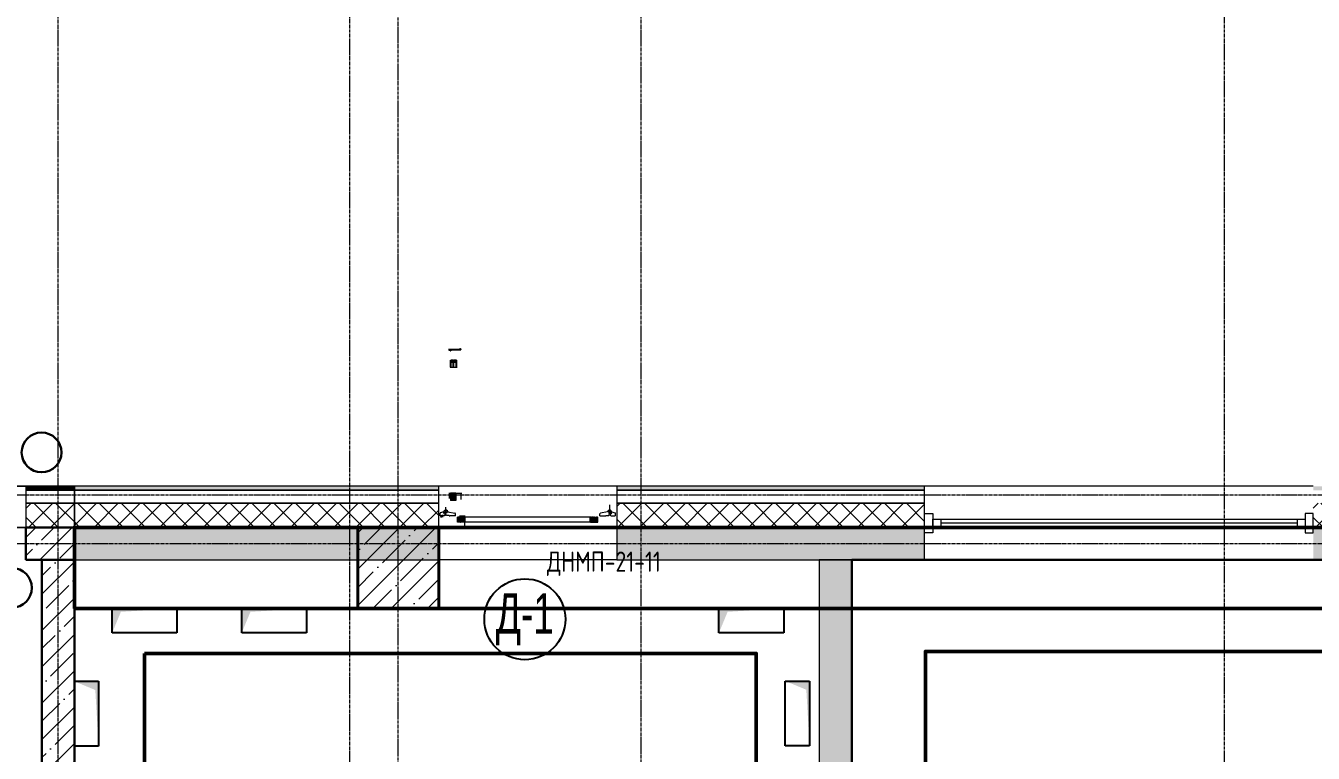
# Model space of a CAD drawing. Header units: millimetres. Extents: x -7155 to 483283, y -227682 to 148426.
# Drawn here: x 4000 to 11950, y 99205 to 103700 of the extents above; entities that cross this region are included whole.
import ezdxf
from ezdxf.enums import TextEntityAlignment as Align

# ---------------------------------------------------------------- set-up
doc = ezdxf.new("R2010")
doc.units = ezdxf.units.MM
for name, pattern in [('CENTER', [50.8, 31.75, -6.35, 6.35, -6.35]), ('CENTER2', [28.575, 19.05, -3.175, 3.175, -3.175]), ('HIDDEN2', [4.7625, 3.175, -1.5875])]:
    doc.linetypes.add(name, pattern=pattern)
doc.layers.get('Defpoints').update_dxf_attribs({"color": 140})
for name, color, linetype in [('001', 7, 'Continuous'), ('CENTER', 1, 'CENTER'), ('АР_Двери марка', 7, 'Continuous')]:
    doc.layers.add(name, color=color, linetype=linetype)
for name, color, linetype, lineweight in [('A-Wall-Open', 8, 'Continuous', 0), ('A-Wall_Материал_Газоблок_Контур', 250, 'Continuous', 0), ('Al', 59, 'Continuous', 13), ('Cen', 1, 'CENTER2', 13), ('DIM', 5, 'Continuous', 9), ('KONT', 7, 'Continuous', 35), ('OSN', 7, 'Continuous', 0), ('АР_Колонны', 70, 'Continuous', 30), ('АР_Окна', 4, 'Continuous', 5), ('АР_Стены ЖБ', 7, 'Continuous', 30), ('АР_Стены ПЕНОблок', 52, 'Continuous', 20), ('АР_Стены_Стекло', 4, 'Continuous', 13), ('АР_Тонкая', 254, 'Continuous', 5), ('АР_Утеплитель', 31, 'Continuous', 0), ('АР_Штриховка', 8, 'Continuous', 0), ('Витражные конструкции', 252, 'Continuous', 15), ('Штриховка', 7, 'Continuous', 30)]:
    doc.layers.add(name, color=color, linetype=linetype, lineweight=lineweight)
for name, color, linetype, lineweight, true_color in [('АР_Оси_РД_100', 7, 'Continuous', 0, 0x525252), ('РД_Оси_100', 7, 'Continuous', 0, 0x525252), ('СКУД', 7, 'Continuous', 0, 0xff1a1a)]:
    doc.layers.add(name, color=color, linetype=linetype, lineweight=lineweight, true_color=true_color)
doc.layers.add('КР_Балки-0.5', color=60, linetype='Continuous', lineweight=50, plot=False)
doc.layers.add('РД_Витраж_проем', color=80, linetype='Continuous', lineweight=0, plot=False)
doc.styles.add('Arial_Narrow_08', font='ARIALN.TTF', dxfattribs={"width": 0.8})
doc.styles.add('DIM', font='simplex.shx', dxfattribs={"width": 0.75})

# ---------------------------------------------------------------- blocks, each defined once
blk = doc.blocks.new('СОШ_2200_АР_ОСИ_М100_28.05.24')
at = {"layer": 'АР_Оси_РД_100', "linetype": 'CENTER2'}
blk.add_line((4200, -6155), (4200, 139938.679), dxfattribs=at)
for points in [[(5849.555, 139938.679), (6000, 139538.679), (6000, -6194.559)], [(6300, -6195.83), (6300, 139538.679), (6450, 139938.679)], [(7800, -6155), (7800, 139938.679)], [(11400, 139938.679), (11400, -6155)], [(119910, 100950), (119410, 100800), (-5454.958, 100800), (-5954.958, 100950)], [(119910, 100350), (119410, 100500), (-5454.958, 100500), (-5954.958, 100350)]]:
    blk.add_lwpolyline(points, dxfattribs=at)
blk = doc.blocks.new('01022_sp32mm')
at = {"layer": 'DIM'}
h = blk.add_hatch(dxfattribs=at)
h.set_pattern_fill('GLASS', color=256, scale=4.1, style=0)
h.set_pattern_definition([(45, (-2825.8216, -1233.269), (5e-16, 5.7982756), [4.1, -4.1]), (45, (-2823.792, -1232.3998), (5e-16, 5.7982756), [1.64, -6.56]), (45, (-2826.1127, -1232.3998), (5e-16, 5.7982756), [1.64, -6.56])])
h.paths.add_polyline_path([(44.1, 0), (10.9, 0), (12.9, -1, -1), (12.7, -1.5), (9.8, 0), (8.3, 0), (8, -0.4, -0.236068), (7.8, -0.5, -0.236068), (7.6, -0.4), (7.3, 0), (6.3, 0), (6, -0.4, -0.236068), (5.8, -0.5, -0.236068), (5.6, -0.4), (5.3, 0), (4.3, 0), (4, -0.4, -0.236068), (3.8, -0.5, -0.236068), (3.6, -0.4), (3.3, 0), (2.3, 0), (2, -0.4, -0.236068), (1.8, -0.5, -0.236068), (1.6, -0.4), (1.3, 0), (0, 0), (0, -5), (44.1, -5)])
h = blk.add_hatch(dxfattribs=at)
h.set_pattern_fill('GLASS', color=256, scale=4.1, style=0)
h.set_pattern_definition([(45, (-2825.8216, -1246.269), (5e-16, 5.7982756), [4.1, -4.1]), (45, (-2823.792, -1245.3998), (5e-16, 5.7982756), [1.64, -6.56]), (45, (-2826.1127, -1245.3998), (5e-16, 5.7982756), [1.64, -6.56])])
h.paths.add_polyline_path([(44.1, -13), (10.9, -13), (12.9, -14, -1), (12.7, -14.5), (9.8, -13), (8.3, -13), (8, -13.4, -0.236068), (7.8, -13.5, -0.236068), (7.6, -13.4), (7.3, -13), (6.3, -13), (6, -13.4, -0.236068), (5.8, -13.5, -0.236068), (5.6, -13.4), (5.3, -13), (4.3, -13), (4, -13.4, -0.236068), (3.8, -13.5, -0.236068), (3.6, -13.4), (3.3, -13), (2.3, -13), (2, -13.4, -0.236068), (1.8, -13.5, -0.236068), (1.6, -13.4), (1.3, -13), (0, -13), (0, -18), (44.1, -18)])
h = blk.add_hatch(dxfattribs=at)
h.set_pattern_fill('GLASS', color=256, scale=4.1, style=0)
h.set_pattern_definition([(45, (-2825.8216, -1260.269), (5e-16, 5.7982756), [4.1, -4.1]), (45, (-2823.792, -1259.3998), (5e-16, 5.7982756), [1.64, -6.56]), (45, (-2826.1127, -1259.3998), (5e-16, 5.7982756), [1.64, -6.56])])
h.paths.add_polyline_path([(44.1, -27), (10.9, -27), (12.9, -28, -1), (12.7, -28.5), (9.8, -27), (8.3, -27), (8, -27.4, -0.236068), (7.8, -27.5, -0.236068), (7.6, -27.4), (7.3, -27), (6.3, -27), (6, -27.4, -0.236068), (5.8, -27.5, -0.236068), (5.6, -27.4), (5.3, -27), (4.3, -27), (4, -27.4, -0.236068), (3.8, -27.5, -0.236068), (3.6, -27.4), (3.3, -27), (2.3, -27), (2, -27.4, -0.236068), (1.8, -27.5, -0.236068), (1.6, -27.4), (1.3, -27), (0, -27), (0, -32), (44.1, -32)])
for p, q in [((44.1, 0), (0, 0)), ((0, 0), (0, -5)), ((44.1, -5), (0, -5)), ((0, -5), (0, -13)), ((0, -13), (0, -18)), ((44.1, -13), (0, -13)), ((0, -18), (0, -26)), ((44.1, -18), (0, -18)), ((0, -26), (0, -32)), ((44.1, -26), (0, -26)), ((44.1, -32), (0, -32)), ((12, -5), (12, -13)), ((12, -18), (12, -26))]:
    blk.add_line(p, q)
at = {"layer": 'CENTER'}
blk.add_line((44.1, 0), (44.1, -32), dxfattribs=at)
at = {"layer": 'DIM'}
for p, q in [((12, -5), (0, -13)), ((0, -5), (12, -13)), ((0, -18), (12, -26)), ((12, -18), (0, -26))]:
    blk.add_line(p, q, dxfattribs=at)
blk = doc.blocks.new('petlia_dv')
for p, q in [((-59.9, 22), (-59.9, 11)), ((-59.9, 22), (-24.3, 22)), ((-59.9, 11), (-59.7, 11)), ((-59.7, 11), (-59.7, 9.4)), ((-12.5, -2.6), (-55.6, 4.4)), ((-20.9, 22), (-24.3, 22)), ((-20.9, 22), (-20.9, 19)), ((-20.9, 19), (-4.9, 19)), ((-4.9, 19), (-0.2, 13.4)), ((-4.9, 19), (-2.7, 16.3)), ((7.9, 19), (-1.3, 14.8)), ((-0.2, 13.4), (5.5, 13.3)), ((5.5, 13.3), (5.5, 12.4)), ((5.9, 12.3), (5.5, 12.4)), ((7.9, 22), (32.5, 22)), ((7.9, 22), (7.9, 19)), ((12.5, 4.5), (12.5, -4.5)), ((12.5, -2), (33.9, 3.8)), ((35.9, 22), (32.5, 22)), ((35.9, 7), (35.4, 7)), ((35.4, 7), (35.4, 5.7)), ((35.9, 22), (35.9, 7)), ((-12.5, -2.6), (-12.5, -4.5)), ((4.5, -12.5), (-4.5, -12.5)), ((-4.5, -12.5), (4.5, -12.5)), ((12.5, -2.4), (12.5, -4.5))]:
    blk.add_line(p, q)
for radius in [6, 5]:
    blk.add_circle((0, 0), radius)
for centre, radius, start, end in [((-54.7, 9.4), 5, 180, 260), ((4.5, 4.5), 8, 0, 80), ((33.4, 5.7), 2, 285, 0), ((-4.5, -4.5), 8, 180, 270), ((-4.5, -4.5), 8, 180, 270), ((4.5, -4.5), 8, 270, 0), ((4.5, -4.5), 8, 270, 0)]:
    blk.add_arc(centre, radius, start, end)
at = {"layer": '001'}
blk.add_line((-12.5, -2.5), (-12.5, -4.5), dxfattribs=at)
at = {"layer": 'Cen', "ltscale": 0.5}
blk.add_line((3.2, 0), (-3.2, 0), dxfattribs=at)
at = {"layer": 'Cen', "ltscale": 0.3}
blk.add_line((0, 3.2), (0, -2.8), dxfattribs=at)
blk = doc.blocks.new('дверь 72 в проем')
at = {"xscale": -1}
blk.add_blockref('01022_sp32mm', (-124.2, -33), dxfattribs=at)
at = {"layer": 'OSN'}
blk.add_blockref('petlia_dv', (-51.3, -94), dxfattribs=at)
blk = doc.blocks.new('дверь 72 открытая створка в проем')
for p, q in [((130.8, 0), (168.3, 0)), ((135.9, -72), (168.3, -72)), ((73.3, -178.6), (73.3, -211)), ((145.3, -173.5), (145.3, -211))]:
    blk.add_line(p, q)
at = {"layer": 'Cen', "linetype": 'CENTER', "ltscale": 5}
for p, q in [((168.3, 4), (168.3, -74.8)), ((149.3, -211), (70.5, -211))]:
    blk.add_line(p, q, dxfattribs=at)
at = {"layer": 'KONT', "ltscale": 10}
for p in [(18.9, -70.3), (34.9, -70.3)]:
    blk.add_line(p, (26.9, -70.3), dxfattribs=at)
blk.add_blockref('01022_sp32mm', (124.2, -33))
at = {"rotation": 270}
blk.add_blockref('01022_sp32mm', (112.3, -166.9), dxfattribs=at)
at = {"layer": 'OSN', "xscale": -1}
blk.add_blockref('petlia_dv', (51.3, -94), dxfattribs=at)
blk = doc.blocks.new('ТПУ-45.02')
at = {"elevation": 0}
blk.add_lwpolyline([(-2, 2.5, -0.916659), (-1.5, 2.4), (-1.5, 1.4, -0.398231), (-1.6, 1.3), (-1.9, 1.3, 0.668179), (-2.1, 0.9), (-1.3, 0.1, 0.198912), (-1.1, 0), (1.2, 0, 0.198912), (1.3, 0.1), (2.1, 0.9, 0.668179), (2, 1.3), (1.6, 1.3, -0.414214), (1.5, 1.4), (1.5, 2.4, -0.904069), (2, 2.5), (3.3, 2.5, 0.414214), (3.5, 2.7), (3.5, 3.1, 0.327426), (3.3, 3.4), (-1, 4.3, 0.167079), (-1.2, 4.3, -0.978527), (-1.6, 4.8, 0.140808), (-1.5, 4.9), (-1, 6.4, -0.301775), (-0.8, 6.6, -0.191208), (1.6, 6.3, -0.2528), (1.7, 6.1, 0.249371), (1.8, 5.9, -0.087675), (2.5, 5.2, 0.34791), (2.8, 5.1), (3.3, 5.4, 0.434986), (3.4, 5.7, 0.631386), (-3.8, 4.5), (-3.8, 2.7, 0.423855), (-3.6, 2.5)], format="xyb", close=True, dxfattribs=at)
blk.add_lwpolyline([(-2, 4.3, 0.440609), (-1.8, 4), (-0.5, 3.8, -0.880439), (-0.6, 3.3), (-3.2, 3.3, -0.266716), (-1.7, 6.2, -0.681981), (-1.5, 6.1)], format="xyb", close=True)
blk.add_lwpolyline([(0.6, 0.7, 0.413945), (0.7, 0.8), (0.7, 2.4, 0.414214), (0.5, 2.7), (-0.4, 2.7, 0.414214), (-0.7, 2.4), (-0.7, 0.8, 0.413945), (-0.5, 0.7), (0.6, 0.7)], format="xyb")
blk = doc.blocks.new('РУ-65.05')
blk.add_blockref('ТПУ-45.02', (-2.6, -2.5))
blk = doc.blocks.new('Стекло 4 мм разрез')
at = {"layer": 'Al'}
for p, q in [((-2, -41.9), (-2, 0)), ((2, -41.9), (2, 0))]:
    blk.add_line(p, q, dxfattribs=at)
at = {"layer": 'Al', "ltscale": 4}
blk.add_line((2, 0), (-2, 0), dxfattribs=at)
at = {"layer": 'Al', "color": 5, "linetype": 'Continuous'}
for p, q in [((-1.4, -5.4), (1.4, -2.5)), ((-1.4, -11), (1.4, -8.2)), ((-1.4, -16.7), (1.4, -13.9)), ((-1.4, -22.4), (1.4, -19.6)), ((-1.4, -28.1), (1.4, -25.2)), ((-1.4, -33.7), (1.4, -30.9)), ((-1.4, -39.4), (1.4, -36.6)), ((-1.1, -3.9), (0, -2.8)), ((-1.1, -9.6), (0, -8.5)), ((-1.1, -15.3), (0, -14.2)), ((-1.1, -21), (0, -19.8)), ((-1.1, -26.6), (0, -25.5)), ((-1.1, -32.3), (0, -31.2)), ((-1.1, -38), (0, -36.9)), ((0, -5.1), (1.1, -3.9)), ((0, -10.8), (1.1, -9.6)), ((0, -16.4), (1.1, -15.3)), ((0, -22.1), (1.1, -21)), ((0, -27.8), (1.1, -26.6)), ((0, -33.5), (1.1, -32.3)), ((0, -39.1), (1.1, -38))]:
    blk.add_line(p, q, dxfattribs=at)
blk = doc.blocks.new('СПД 38 4+4+4')
at = {"layer": 'Al', "ltscale": 4}
for p, q in [((4, 0), (17, -12)), ((4, -12), (17, 0)), ((21, 0), (34, -12)), ((21, -12), (34, 0))]:
    blk.add_line(p, q, dxfattribs=at)
for points in [[(4, 0), (17, 0), (17, -12), (4, -12)], [(21, 0), (34, 0), (34, -12), (21, -12)]]:
    blk.add_lwpolyline(points, close=True, dxfattribs=at)
at = {"layer": 'Cen', "ltscale": 5}
blk.add_line((41, -41.9), (-3, -41.9), dxfattribs=at)
at = {"layer": 'Al', "ltscale": 4}
for p in [(2, 0), (19, 0), (36, 0)]:
    blk.add_blockref('Стекло 4 мм разрез', p, dxfattribs=at)
blk = doc.blocks.new('импост1')
at = {"layer": 'CENTER', "ltscale": 5}
blk.add_line((16.4, -75.3), (-61, -75.3), dxfattribs=at)
for p, rotation in [((-51.2, -74.6), 270), ((12.7, -76.1), 89.99999999999999)]:
    blk.add_blockref('РУ-65.05', p, dxfattribs=dict(rotation=rotation))
at = {"layer": 'Al', "ltscale": 4, "rotation": 180}
blk.add_blockref('СПД 38 4+4+4', (-10.2, -10.7), dxfattribs=at)
blk = doc.blocks.new('Марка позиции 2')
at = {"layer": 'Defpoints'}
blk.add_circle((0, 0), 2.5, dxfattribs=at)
at = {"color": 0, "linetype": 'ByBlock', "lineweight": -2, "style": 'Arial_Narrow_08', "width": 0.8}
blk.add_attdef('АР-ДВЕРЬ:марка', text='', height=2.5, dxfattribs=at).set_placement((0, 0), align=Align.MIDDLE)
at = {"layer": 'Defpoints', "color": 2, "linetype": 'ByBlock', "lineweight": -2, "style": 'DIM', "width": 0.75}
blk.add_attdef('АР-ДВЕРЬ:НАИМЕНОВАНИЕ', (1.359, 2.936), '', height=1.25, dxfattribs=at)

msp = doc.modelspace()

# ---------------------------------------------------------------- hatches: boundary and pattern name
at = {"layer": 'АР_Штриховка', "linetype": 'Continuous', "lineweight": 0, "true_color": 0x000000}
h = msp.add_hatch(dxfattribs=at)
h.set_pattern_fill('_U', color=18, style=0, pattern_type=0)
h.set_pattern_definition([(0, (0, 0), (0, 1), [])])
h.paths.add_polyline_path([(-357.3, 100855), (-332.3, 100830), (200, 100830), (200, 100855)], flags=0)
h.paths.add_polyline_path([(4000, 100855), (4000, 100830), (4300, 100830), (4300, 100855)], flags=0)
h = msp.add_hatch(dxfattribs=at)
h.set_pattern_fill('_U', color=18, style=0, pattern_type=0)
h.set_pattern_definition([(360, (-1e-09, 6e-11), (2e-14, 1), [])])
h.paths.add_polyline_path([(4300, 100855), (4300, 100830), (6550, 100830), (6550, 100855)], flags=0)
h.paths.add_polyline_path([(7650, 100855), (7650, 100830), (9550, 100830), (9550, 100855)], flags=0)
h.paths.add_polyline_path([(11950, 100855), (11950, 100830), (12850, 100830), (12850, 100855)], flags=0)
h.paths.add_polyline_path([(14350, 100855), (14350, 100830), (15250, 100830), (15250, 100855)], flags=0)
h.paths.add_polyline_path([(17650, 100855), (17650, 100830), (18550, 100830), (18550, 100855)], flags=0)
h.paths.add_polyline_path([(20050, 100855), (20050, 100830), (20950, 100830), (20950, 100855)], flags=0)
h.paths.add_polyline_path([(23350, 100855), (23350, 100830), (23900, 100830), (23900, 100855)], flags=0)
h = msp.add_hatch(dxfattribs=at)
h.set_pattern_fill('ANSI37', color=18, scale=30, style=0)
h.paths.add_polyline_path([(-252.3, 100750), (-102.2, 100600), (200, 100600), (200, 100750)], flags=0)
h.paths.add_polyline_path([(4000, 100750), (4000, 100600), (4300, 100600), (4300, 100750)], flags=0)
h = msp.add_hatch(dxfattribs=at)
h.set_pattern_fill('ANSI37', color=18, scale=30, angle=-1e-12, style=0)
h.paths.add_polyline_path([(4300, 100750), (4300, 100600), (6550, 100600), (6550, 100750)], flags=0)
h.paths.add_polyline_path([(7650, 100750), (7650, 100600), (9550, 100600), (9550, 100750)], flags=0)
h.paths.add_polyline_path([(11950, 100750), (11950, 100600), (12850, 100600), (12850, 100750)], flags=0)
h.paths.add_polyline_path([(14350, 100750), (14350, 100600), (15250, 100600), (15250, 100750)], flags=0)
h.paths.add_polyline_path([(17650, 100750), (17650, 100600), (18550, 100600), (18550, 100750)], flags=0)
h.paths.add_polyline_path([(20050, 100750), (20050, 100600), (20950, 100600), (20950, 100750)], flags=0)
h.paths.add_polyline_path([(23350, 100750), (23350, 100600), (23900, 100600), (23900, 100750)], flags=0)
at = {"layer": 'АР_Штриховка', "linetype": 'Continuous', "lineweight": 5, "true_color": 0x000000}
h = msp.add_hatch(dxfattribs=at)
h.set_pattern_fill('ANSI35', color=18, scale=25, angle=-360, style=0)
h.paths.add_polyline_path([(4000, 100600), (4000, 100400), (4300, 100400), (4300, 100600)], flags=0)
at = {"layer": 'АР_Штриховка', "linetype": 'Continuous', "lineweight": 0, "true_color": 0x000000}
h = msp.add_hatch(dxfattribs=at)
h.set_pattern_fill('AR-CONC', color=18, angle=-1e-12, style=0)
h.paths.add_polyline_path([(4300, 100600), (4300, 100400), (6550, 100400), (6550, 100600)], flags=0)
h.paths.add_polyline_path([(7650, 100600), (7650, 100400), (9550, 100400), (9550, 100600)], flags=0)
h.paths.add_polyline_path([(11950, 100600), (11950, 100400), (12850, 100400), (12850, 100600)], flags=0)
h.paths.add_polyline_path([(14350, 100600), (14350, 100400), (15250, 100400), (15250, 100600)], flags=0)
h.paths.add_polyline_path([(17650, 100600), (17650, 100400), (18550, 100400), (18550, 100600)], flags=0)
h.paths.add_polyline_path([(20050, 100600), (20050, 100400), (20950, 100400), (20950, 100600)], flags=0)
h.paths.add_polyline_path([(23350, 100600), (23350, 100400), (23900, 100400), (23900, 100600)], flags=0)
at = {"layer": 'АР_Штриховка', "linetype": 'Continuous', "lineweight": 5, "true_color": 0x000000}
h = msp.add_hatch(dxfattribs=at)
h.set_pattern_fill('ANSI35', color=18, scale=25, style=0)
h.paths.add_polyline_path([(6050, 100100), (6550, 100100), (6550, 100600), (6050, 100600)], flags=0)
h = msp.add_hatch(dxfattribs=at)
h.set_pattern_fill('ANSI35', color=18, scale=25, angle=-360, style=0)
h.paths.add_polyline_path([(4300, 100400), (4100, 100400), (4100, 91000), (4300, 90800)], flags=0)
at = {"layer": 'АР_Штриховка', "linetype": 'Continuous', "lineweight": 0, "true_color": 0x000000}
h = msp.add_hatch(dxfattribs=at)
h.set_pattern_fill('AR-CONC', color=18, angle=-315, style=0)
h.paths.add_polyline_path([(9100, 100400), (8900, 100400), (8900, 95200), (9100, 95000)], flags=0)

# ---------------------------------------------------------------- linework, layer by layer
at = {"color": 18, "linetype": 'Continuous', "true_color": 0x000000}
for p, q in [((4533.7, 99950), (4533.7, 100100)), ((4533.7, 100100), (4933.7, 100100)), ((4933.7, 100100), (4933.7, 99950)), ((5333.7, 99950), (5333.7, 100100)), ((5333.7, 100100), (5733.7, 100100)), ((5733.7, 100100), (5733.7, 99950)), ((8280.2, 99950), (8280.2, 100100)), ((8280.2, 100100), (8680.2, 100100)), ((8680.2, 100100), (8680.2, 99950)), ((4933.7, 99950), (4533.7, 99950)), ((5733.7, 99950), (5333.7, 99950)), ((8680.2, 99950), (8280.2, 99950)), ((4300, 99650), (4450, 99650)), ((4300, 99250), (4300, 99650)), ((4450, 99650), (4450, 99250)), ((8690.2, 99651.8), (8840.2, 99651.8)), ((8690.2, 99251.8), (8690.2, 99651.8)), ((8840.2, 99651.8), (8840.2, 99251.8)), ((4450, 99250), (4300, 99250)), ((8840.2, 99251.8), (8690.2, 99251.8))]:
    msp.add_line(p, q, dxfattribs=at)
at = {"color": 1, "lineweight": 50}
msp.add_lwpolyline([(4733.7, 99822), (8511, 99822), (8511, 95716), (4733.7, 95716)], close=True, dxfattribs=at)
msp.add_lwpolyline([(9555, 94630), (9555, 99835), (17531, 99835), (17531, 91396), (9555, 91396), (9555, 91500)], dxfattribs=at)
at = {"color": 18, "linetype": 'Continuous', "true_color": 0x000000}
for points in [[(4533.7, 99950), (4533.7, 100100), (4587.6, 100079.5), (4933.7, 100100)], [(5333.7, 99950), (5333.7, 100100), (5387.6, 100079.5), (5733.7, 100100)], [(8280.2, 99950), (8280.2, 100100), (8334.1, 100079.5), (8680.2, 100100)], [(4300, 99650), (4450, 99650), (4429.5, 99596.1), (4450, 99250)], [(8690.2, 99651.8), (8840.2, 99651.8), (8819.7, 99597.9), (8840.2, 99251.8)]]:
    msp.add_solid(points, dxfattribs=at)
at = {"layer": 'A-Wall-Open', "color": 18, "linetype": 'Continuous', "lineweight": 0, "true_color": 0x000000}
for p, q in [((2100, 100855), (4000, 100855)), ((7650, 100855), (6550, 100855)), ((2100, 100600), (4000, 100600)), ((7650, 100400), (6550, 100400))]:
    msp.add_line(p, q, dxfattribs=at)
at = {"layer": 'A-Wall_Материал_Газоблок_Контур', "color": 18, "linetype": 'Continuous', "lineweight": 0, "true_color": 0x000000}
for p, q in [((11950, 100855), (9550, 100855)), ((9550, 100400), (11950, 100400))]:
    msp.add_line(p, q, dxfattribs=at)
at = {"layer": 'АР_Колонны', "color": 18, "linetype": 'HIDDEN2', "lineweight": 25, "true_color": 0x000000}
for p, q in [((6050, 100600), (6550, 100600)), ((6050, 100100), (6050, 100600)), ((6550, 100600), (6550, 100100)), ((6550, 100100), (6050, 100100))]:
    msp.add_line(p, q, dxfattribs=at)
at = {"layer": 'АР_Колонны', "color": 18, "linetype": 'Continuous', "lineweight": 30, "true_color": 0x000000}
for p, q in [((6550, 100600), (6050, 100600)), ((6050, 100600), (6050, 100100)), ((6550, 100100), (6550, 100600)), ((6050, 100100), (6550, 100100))]:
    msp.add_line(p, q, dxfattribs=at)
at = {"layer": 'АР_Окна', "color": 18, "linetype": 'Continuous', "lineweight": 5, "true_color": 0x000000}
for p, q in [((11950, 100855), (9550, 100855)), ((9650, 100652.5), (9650, 100602.5)), ((11850, 100652.5), (11850, 100602.5)), ((11850, 100627.5), (9650, 100627.5)), ((11950, 100400), (9550, 100400))]:
    msp.add_line(p, q, dxfattribs=at)
for points in [[(9600, 100567.5), (9550, 100567.5), (9550, 100687.5), (9600, 100687.5)], [(11900, 100652.5), (11900, 100602.5), (9600, 100602.5), (9600, 100652.5)], [(11900, 100567.5), (11950, 100567.5), (11950, 100687.5), (11900, 100687.5)]]:
    msp.add_lwpolyline(points, close=True, dxfattribs=at)
at = {"layer": 'АР_Стены ЖБ', "color": 18, "linetype": 'Continuous', "lineweight": 30, "true_color": 0x000000}
for p, q in [((4000, 100600), (4000, 100400)), ((4300, 100600), (4000, 100600)), ((4300, 100400), (4300, 100600)), ((4000, 100400), (4300, 100400)), ((4300, 100400), (4100, 100400)), ((4100, 100400), (4100, 91000)), ((4300, 90800), (4300, 100400))]:
    msp.add_line(p, q, dxfattribs=at)
at = {"layer": 'АР_Стены ЖБ', "color": 18, "linetype": 'Continuous', "lineweight": 40, "true_color": 0x000000}
for p, q in [((6550, 100600), (6050, 100600)), ((6050, 100600), (6050, 100100)), ((6550, 100100), (6550, 100600)), ((6050, 100100), (6550, 100100))]:
    msp.add_line(p, q, dxfattribs=at)
at = {"layer": 'АР_Стены ПЕНОблок', "color": 18, "linetype": 'Continuous', "lineweight": 20, "true_color": 0x000000}
for p, q in [((4300, 100600), (4300, 100400)), ((6550, 100600), (4300, 100600)), ((6550, 100400), (6550, 100600)), ((7650, 100600), (7650, 100400)), ((9550, 100600), (7650, 100600)), ((9550, 100400), (9550, 100600)), ((4300, 100400), (6550, 100400)), ((7650, 100400), (9550, 100400)), ((9100, 100400), (8900, 100400)), ((8900, 100400), (8900, 95200)), ((9100, 95000), (9100, 100400))]:
    msp.add_line(p, q, dxfattribs=at)
at = {"layer": 'АР_Стены_Стекло', "ltscale": 35}
for p, q in [((7488.2, 100665), (6710.9, 100665)), ((7488.2, 100633), (6710.9, 100633))]:
    msp.add_line(p, q, dxfattribs=at)
at = {"layer": 'АР_Тонкая', "color": 18, "linetype": 'Continuous', "lineweight": 5, "true_color": 0x000000}
for p, q in [((4000, 100855), (4000, 100830)), ((4300, 100855), (4000, 100855)), ((4000, 100830), (4000, 100750)), ((4300, 100830), (4000, 100830)), ((4000, 100830), (4300, 100830)), ((4300, 100855), (4300, 100830)), ((6550, 100855), (4300, 100855)), ((4300, 100830), (4300, 100855)), ((4300, 100830), (4300, 100750)), ((6550, 100830), (4300, 100830)), ((4300, 100830), (6550, 100830)), ((4300, 100750), (4300, 100830)), ((6550, 100830), (6550, 100855)), ((6550, 100750), (6550, 100830)), ((7650, 100855), (7650, 100830)), ((9550, 100855), (7650, 100855)), ((7650, 100830), (7650, 100750)), ((9550, 100830), (7650, 100830)), ((7650, 100830), (9550, 100830)), ((9550, 100830), (9550, 100855)), ((9550, 100750), (9550, 100830)), ((4000, 100750), (4300, 100750)), ((4300, 100750), (6550, 100750)), ((7650, 100750), (9550, 100750))]:
    msp.add_line(p, q, dxfattribs=at)
at = {"layer": 'АР_Утеплитель', "color": 18, "linetype": 'Continuous', "lineweight": 0, "true_color": 0x000000}
for p, q in [((4000, 100750), (4000, 100600)), ((4300, 100750), (4000, 100750)), ((4300, 100750), (4300, 100600)), ((6550, 100750), (4300, 100750)), ((4300, 100600), (4300, 100750)), ((6550, 100600), (6550, 100750)), ((7650, 100750), (7650, 100600)), ((9550, 100750), (7650, 100750)), ((9550, 100600), (9550, 100750)), ((4000, 100600), (4300, 100600)), ((4300, 100600), (6550, 100600)), ((7650, 100600), (9550, 100600))]:
    msp.add_line(p, q, dxfattribs=at)
at = {"layer": 'Витражные конструкции', "color": 18, "ltscale": 35, "true_color": 0x000000}
for points in [[(6593.8, 100693.8), (6593.8, 100726.7)], [(7606.2, 100694), (7606.2, 100739.3)]]:
    msp.add_lwpolyline(points, dxfattribs=at)
at = {"layer": 'КР_Балки-0.5', "color": 18, "ltscale": 200, "true_color": 0x000000}
for p, q in [((4300, 100600), (23900, 100600)), ((4300, 100100), (4300, 100600)), ((4300, 100600), (23900, 100600)), ((4300, 100100), (4300, 100600)), ((23900, 100100), (4300, 100100)), ((23900, 100100), (4300, 100100))]:
    msp.add_line(p, q, dxfattribs=at)
at = {"layer": 'РД_Витраж_проем', "color": 18, "linetype": 'Continuous', "lineweight": 0, "true_color": 0x000000}
for p, q in [((4000, 100855), (200, 100855)), ((4000, 100600), (200, 100600))]:
    msp.add_line(p, q, dxfattribs=at)
at = {"layer": 'СКУД', "color": 18, "lineweight": 30, "true_color": 0x000000}
for centre in [(4097.5, 101064), (3914.8, 100227.5)]:
    msp.add_circle(centre, 122.9, dxfattribs=at)
at = {"layer": 'Штриховка'}
msp.add_lwpolyline([(4300, 91000), (4300, 95000), (9100, 95000), (9100, 100400), (12350, 100400), (12350, 100100), (12850, 100100), (12850, 100400), (18050, 100400), (18050, 91050), (18050, 91000)], close=True, dxfattribs=at)

# ---------------------------------------------------------------- block references
at = {"layer": 'АР_Двери марка', "color": 18, "linetype": 'Continuous', "lineweight": -3, "true_color": 0x000000, "xscale": 100, "yscale": 100, "zscale": 100}
msp.add_blockref('Марка позиции 2', (7081.8, 100033.2), dxfattribs=at).add_auto_attribs({'АР-ДВЕРЬ:НАИМЕНОВАНИЕ': 'ДНМП-21-11', 'АР-ДВЕРЬ:марка': 'Д-1'})
at = {"layer": 'Витражные конструкции', "color": 18, "ltscale": 35, "true_color": 0x000000, "xscale": -1, "rotation": 179.9999751976006}
msp.add_blockref('импост1', (6671.1, 101622.8), dxfattribs=at)
at = {"layer": 'Витражные конструкции', "color": 18, "ltscale": 4, "true_color": 0x000000, "xscale": -1, "rotation": 180}
for name, p in [('дверь 72 открытая створка в проем', (6542.5, 100600)), ('дверь 72 в проем', (7656.5, 100600))]:
    msp.add_blockref(name, p, dxfattribs=at)
at = {"layer": 'РД_Оси_100'}
msp.add_blockref('СОШ_2200_АР_ОСИ_М100_28.05.24', (0, 0), dxfattribs=at)

doc.saveas('drawing.dxf')
